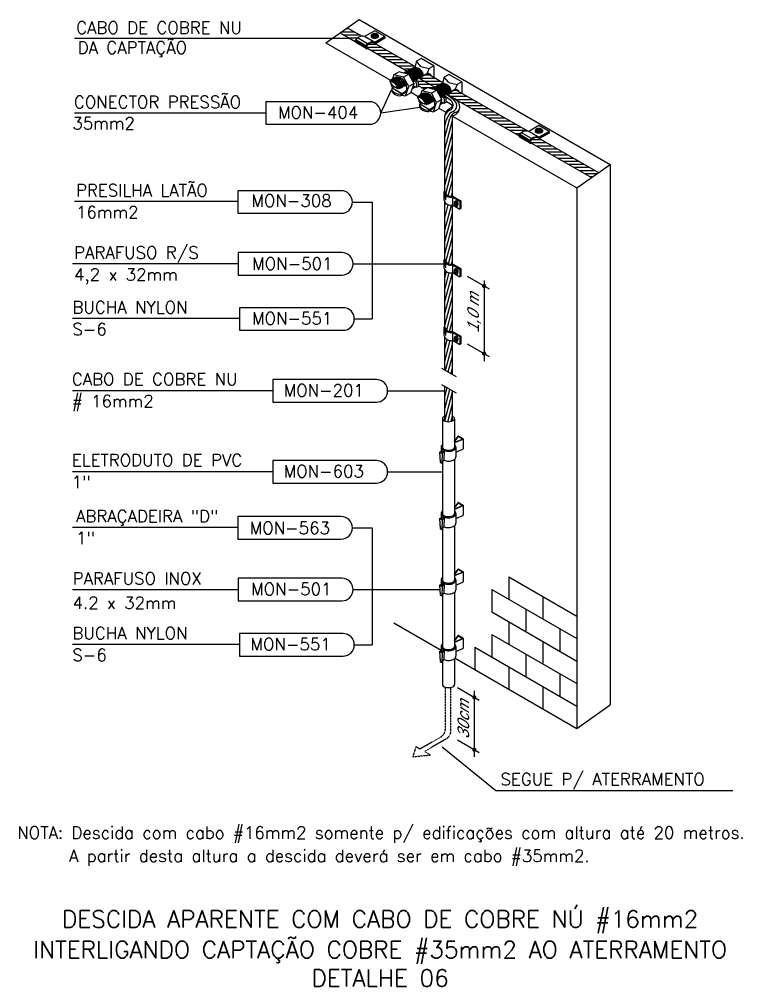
# Model space of a CAD drawing. Extents: x -1836 to 8857, y -4220 to 3051.
# Drawn here: x 6252 to 6966, y -1193 to -239 of the extents above; entities that cross this region are included whole.
import ezdxf
from ezdxf.enums import TextEntityAlignment as Align

# ---------------------------------------------------------------- set-up
doc = ezdxf.new("R2010")
doc.units = 0
doc.header["$MEASUREMENT"] = 0
doc.linetypes.add('HIDDEN', pattern=[0.375, 0.25, -0.125])
doc.layers.get('0').update_dxf_attribs({"linetype": 'CONTINUOUS'})
for name, color, linetype in [('15', 1, 'CONTINUOUS'), ('25', 2, 'CONTINUOUS'), ('50', 5, 'CONTINUOUS')]:
    doc.layers.add(name, color=color, linetype=linetype)
doc.styles.add('25CL', font='ROMANS.shx', dxfattribs={"height": 2.5})
doc.styles.add('35CL', font='ROMANS.shx', dxfattribs={"height": 3.5})
doc.styles.add('80', font='ACENT.shx', dxfattribs={"height": 10})
pattern_1 = [(0, (2006.832, -5179.495), (0, 3.048), [])]

# ---------------------------------------------------------------- blocks, each defined once
blk = doc.blocks.new('CABPAR')
at = {"layer": '25'}
for p, q in [((137.23, 193.35), (137.23, 193.02)), ((138.6, 193.45), (137.48, 193.45)), ((137.52, 193.8), (138.6, 193.8)), ((138.6, 193.8), (138.6, 194.18)), ((138.6, 193.01), (138.6, 193.45)), ((138.95, 193.8), (140.03, 193.8)), ((140.07, 193.45), (138.95, 193.45)), ((140.32, 193.35), (140.32, 193.02))]:
    blk.add_line(p, q, dxfattribs=at)
blk.add_lwpolyline([(137.23, 193.02, 0.171363), (137.32, 192.74, 0.104784), (137.68, 192.45, 0.066292), (138.15, 192.29, 0.052434), (138.78, 192.22, 0.052434), (139.4, 192.29, 0.066292), (139.87, 192.45, 0.104784), (140.23, 192.74, 0.171363), (140.32, 193.02, 0.171363)], format="xyb", dxfattribs=at)
for points in [[(138.95, 194.18), (138.95, 193.8)], [(138.95, 193.45), (138.95, 193.01)]]:
    blk.add_lwpolyline(points, dxfattribs=at)
for centre, start, end in [((138.23, 193.35), 156.6029, 180), ((139.32, 193.35), 360, 23.2617)]:
    blk.add_arc(centre, 1, start, end, dxfattribs=at)
for points, knots in [([(137.28, 193.6), (137.28, 193.48), (137.33, 193.37), (137.56, 193.15), (137.73, 193.05), (138.15, 192.91), (138.39, 192.87), (138.97, 192.84), (139.31, 192.88), (139.87, 193.07), (140.08, 193.21), (140.3, 193.5), (140.3, 193.66), (140.13, 193.93), (139.98, 194.06), (139.57, 194.24), (139.31, 194.3), (138.76, 194.35), (138.47, 194.34), (137.96, 194.23), (137.73, 194.14), (137.41, 193.92), (137.31, 193.79), (137.28, 193.64), (137.28, 193.62), (137.28, 193.6)], [0, 0, 0, 0, 0.494464, 0.494464, 0.988928, 0.988928, 1.483392, 1.483392, 2.137893, 2.137893, 2.792394, 2.792394, 3.446894, 3.446894, 3.994497, 3.994497, 4.5421, 4.5421, 5.089703, 5.089703, 5.637306, 5.637306, 6.184909, 6.184909, 6.283185, 6.283185, 6.283185, 6.283185]), ([(137.52, 193.8), (137.47, 193.74), (137.44, 193.68), (137.43, 193.62), (137.43, 193.61), (137.43, 193.6), (137.43, 193.56), (137.44, 193.51), (137.47, 193.46), (137.48, 193.45), (137.48, 193.45)], [5.8463039, 5.8463039, 5.8463039, 5.8463039, 6.180354, 6.180354, 6.2831853, 6.2831853, 6.2831853, 6.5890722, 6.5890722, 6.6212886, 6.6212886, 6.6212886, 6.6212886]), ([(138.95, 194.18), (138.85, 194.19), (138.75, 194.19), (138.63, 194.19), (138.62, 194.19), (138.6, 194.18)], [10.8721339, 10.8721339, 10.8721339, 10.8721339, 11.0851133, 11.0851133, 11.1153248, 11.1153248, 11.1153248, 11.1153248]), ([(138.6, 193.01), (138.68, 193), (138.77, 193), (138.88, 193.01), (138.92, 193.01), (138.95, 193.01)], [7.7341555, 7.7341555, 7.7341555, 7.7341555, 7.9027734, 7.9027734, 7.9773547, 7.9773547, 7.9773547, 7.9773547]), ([(140.07, 193.45), (140.1, 193.49), (140.12, 193.53), (140.13, 193.61), (140.12, 193.66), (140.08, 193.74), (140.06, 193.77), (140.03, 193.8)], [9.0870699, 9.0870699, 9.0870699, 9.0870699, 9.3535221, 9.3535221, 9.6944157, 9.6944157, 9.8615353, 9.8615353, 9.8615353, 9.8615353])]:
    blk.add_open_spline(points, degree=3, knots=knots, dxfattribs=at)
blk = doc.blocks.new('PARAFUSO')
at = {"layer": '15'}
blk.add_blockref('CABPAR', (-138.78, -193.02), dxfattribs=at)

msp = doc.modelspace()

# ---------------------------------------------------------------- hatches: boundary and pattern name
h = msp.add_hatch()
h.set_pattern_fill('LINE', color=256, scale=0.96, style=0)
h.set_pattern_definition(pattern_1)
h.paths.add_polyline_path([(6575.86, -247.08), (6568.89, -252), (6583.73, -260.47, -0.144674), (6583.82, -259.5, -0.247492), (6589.97, -255.39, -0.018971), (6590.57, -255.35)])
h = msp.add_hatch()
h.set_pattern_fill('LINE', color=256, scale=0.96, style=0)
h.set_pattern_definition(pattern_1)
h.paths.add_polyline_path([(6602.3, -261.95, 0.338083), (6594.56, -265.57, 0.484372), (6595.3, -266.86), (6635.03, -289.8), (6635.82, -289.33, -0.796631), (6635.84, -289.22, -0.007763), (6636.09, -289.16), (6637.05, -288.58, -0.342654), (6637.1, -288.54, -0.000994), (6637.14, -288.53), (6642.8, -285.13)])
h = msp.add_hatch()
h.set_pattern_fill('LINE', color=256, scale=0.96, style=0)
h.set_pattern_definition(pattern_1)
h.paths.add_polyline_path([(6670.27, -300.85), (6655.12, -292.18), (6651.01, -294.54, -0.13943), (6650.9, -294.68, -0.460598), (6650.8, -294.66), (6647.11, -296.77), (6662.31, -305.55), (6663.26, -304.99, -0.391562), (6663.31, -304.94, -0.001841), (6663.37, -304.93)])
h.paths.add_polyline_path([(6647.11, -296.77), (6643.8, -298.67), (6646.16, -300.03, 0.14164), (6645.96, -304.11), (6652.17, -307.69), (6654.67, -306.25), (6659.31, -307.33, 0.087924), (6659.52, -307.09, -0.980443), (6659.52, -306.97, -0.018251), (6660.11, -306.85), (6660.73, -306.49, 0.025789), (6660.78, -306.41, -0.980443), (6660.78, -306.29, -0.013104), (6661.21, -306.21), (6662.02, -305.72, -0.765773), (6662.05, -305.62, -0.007655), (6662.29, -305.56), (6662.31, -305.55)])
h = msp.add_hatch()
h.set_pattern_fill('LINE', color=256, scale=0.96, style=0)
h.set_pattern_definition([(0, (6275.5988, -963.7657), (0, 3.048), [])])
h.paths.add_polyline_path([(6682.59, -307.9, 0.048171), (6682.03, -308.08), (6679.42, -309.63), (6678.5, -310.19, -0.192109), (6678.37, -310.4, -0.553445), (6678.27, -310.36, 0.080463), (6678.25, -310.33), (6677.22, -310.94, -0.238272), (6676.99, -311.13, 0.044819), (6677, -311.11, 0.001427), (6677, -311.07), (6676.36, -311.45), (6676.36, -313.66), (6681.82, -316.81, -0.045025), (6683.22, -317.62), (6745.62, -353.65, -0.099562), (6745.74, -352.98, -0.247492), (6751.89, -348.88, -0.08139), (6754.45, -349.03)])
h.paths.add_polyline_path([(6764.23, -355.44, 0.338457), (6756.48, -359.05, 0.484372), (6757.22, -360.35), (6816.7, -394.69), (6823.68, -389.76)])
h = msp.add_hatch()
h.set_pattern_fill('LINE', color=256, scale=0.96, angle=75, style=0)
h.set_pattern_definition([(75, (6275.5988, -963.7657), (-2.944142, 0.78888), [])])
h.paths.add_polyline_path([(6679.84, -334.39), (6677.89, -336.19), (6674.15, -338.38), (6672.13, -339.39), (6672.13, -408.56, 0.425147), (6679.84, -413.01)])

# ---------------------------------------------------------------- linework, layer by layer
for p, q in [((6678.01, -318.87), (6671.31, -313.72)), ((6681.76, -318.87), (6673.59, -312.57)), ((6672.13, -422.95), (6672.97, -419.81)), ((6672.13, -434.72), (6675.65, -421.56)), ((6672.13, -446.5), (6678.72, -421.87)), ((6672.13, -458.28), (6679.84, -429.5)), ((6672.13, -470.05), (6679.84, -441.27)), ((6673.22, -477.73), (6679.84, -453.05)), ((6675.85, -479.71), (6679.84, -464.83)), ((6678.9, -480.1), (6679.84, -476.6)), ((6672.13, -493.61), (6673.78, -487.44)), ((6672.13, -517.16), (6679.78, -488.58)), ((6672.13, -505.38), (6676.59, -488.7)), ((6672.13, -528.94), (6679.84, -500.16)), ((6672.13, -540.71), (6679.84, -511.93)), ((6674.07, -545.24), (6679.84, -523.71)), ((6676.85, -546.63), (6679.84, -535.49)), ((6672.13, -564.27), (6674.7, -554.65)), ((6672.13, -576.04), (6677.65, -555.44)), ((6672.9, -584.93), (6679.84, -559.04)), ((6675.63, -586.51), (6679.84, -570.82)), ((6678.36, -588.09), (6679.84, -582.59)), ((6672.13, -611.37), (6674.59, -602.19)), ((6672.13, -623.15), (6677.32, -603.77)), ((6672.13, -634.93), (6679.84, -606.15)), ((6675.09, -635.62), (6679.84, -617.92)), ((6678.32, -635.37), (6679.84, -629.7)), ((6735.35, -788.55), (6735.35, -810.72)), ((6735.35, -788.55), (6802.55, -827.35)), ((6718.55, -801.02), (6718.55, -823.19)), ((6718.55, -801.02), (6802.55, -849.52)), ((6768.95, -807.95), (6768.95, -830.12)), ((6752.15, -820.42), (6752.15, -842.59)), ((6718.55, -823.19), (6802.55, -871.69)), ((6735.35, -832.89), (6735.35, -855.06)), ((6718.55, -845.36), (6802.55, -893.86)), ((6718.55, -845.36), (6718.55, -867.53)), ((6785.75, -839.82), (6785.75, -861.99)), ((6701.75, -857.83), (6701.75, -880)), ((6701.75, -857.83), (6802.55, -916.03)), ((6768.95, -852.29), (6768.95, -874.46)), ((6752.15, -864.76), (6752.15, -886.93)), ((6735.35, -877.23), (6735.35, -899.4)), ((6785.75, -884.16), (6785.75, -906.33)), ((6768.95, -896.63), (6768.95, -918.8))]:
    msp.add_line(p, q)
for centre, radius, start, end in [((6675.07, -323.32), 5.34, 292.4148, 56.57919), ((6677.35, -323.76), 6.59, 281.87945, 47.90545), ((6684.21, -340.25), 13.94, 120.64736, 149.62553), ((6689.98, -343.04), 17.09, 131.30313, 165.61727), ((6685.18, -338.26), 8.19, 109.49445, 168.47288), ((6679.95, -321.9), 8.98, 286.08976, 316.4749)]:
    msp.add_arc(centre, radius, start, end)
at = {"layer": '15', "linetype": 'Continuous'}
for p, q in [((6575.94, -247.12), (6590.57, -255.35)), ((6306.68, -257.37), (6577.95, -257.37)), ((6568.89, -252), (6583.73, -260.47)), ((6595.3, -266.86), (6635.03, -289.8)), ((6602.3, -261.95), (6642.8, -285.13)), ((6655.12, -292.18), (6670.27, -300.85)), ((6652.17, -307.69), (6645.96, -304.11)), ((6646.74, -296.56), (6662.32, -305.56)), ((6609.04, -331.05), (6619.72, -308.07)), ((6757.22, -360.35), (6816.94, -394.83)), ((6764.23, -355.44), (6823.92, -389.9))]:
    msp.add_line(p, q, dxfattribs=at)
at = {"layer": '15'}
for p, q in [((6595.98, -262.79), (6585.95, -257)), ((6593.76, -265.58), (6583.73, -259.79)), ((6593.76, -266.25), (6583.73, -260.47)), ((6594.31, -264.54), (6584.28, -258.75)), ((6682.03, -308.08), (6675.84, -311.76)), ((6756.23, -358.02), (6746.2, -352.23)), ((6757.9, -356.27), (6747.87, -350.48)), ((6755.68, -359.06), (6745.65, -353.27)), ((6755.68, -359.74), (6745.65, -353.95)), ((6600.43, -418.87), (6600.43, -534.23)), ((6671.8, -410.37), (6671.8, -415.32)), ((6672.76, -411.87), (6672.76, -417.05)), ((6671.8, -477.27), (6671.8, -482.21)), ((6672.76, -478.76), (6672.76, -483.94)), ((6671.8, -543.88), (6671.8, -548.83)), ((6672.13, -552.49), (6672.18, -552.29)), ((6672.76, -545.38), (6672.76, -550.56)), ((6502.48, -605.23), (6304.88, -605.23)), ((6681.83, -655.46), (6685.31, -650.47)), ((6689.24, -653.12), (6681.83, -656.24)), ((6685.94, -650.33), (6689.29, -652.26)), ((6667.88, -665.46), (6671.23, -664.01)), ((6667.88, -665.46), (6669.64, -666.48)), ((6671.49, -663.93), (6669.64, -666.48)), ((6671.23, -664.01), (6672.44, -663.09)), ((6671.49, -663.93), (6672.55, -663.13)), ((6502.48, -685.03), (6304.88, -685.03)), ((6681.83, -721.02), (6685.31, -716.03)), ((6689.24, -718.68), (6681.83, -721.81)), ((6685.94, -715.89), (6689.29, -717.82)), ((6667.88, -731.02), (6671.23, -729.57)), ((6667.88, -731.02), (6669.64, -732.04)), ((6671.49, -729.49), (6669.64, -732.04)), ((6671.23, -729.57), (6672.44, -728.65)), ((6671.49, -729.49), (6672.55, -728.69)), ((6600.43, -740.3), (6600.43, -855.66)), ((6681.83, -786.59), (6685.31, -781.59)), ((6685.94, -781.45), (6689.29, -783.39)), ((6689.24, -784.24), (6681.83, -787.37)), ((6667.88, -796.58), (6671.23, -795.13)), ((6667.88, -796.58), (6669.64, -797.6)), ((6671.49, -795.06), (6669.64, -797.6)), ((6671.23, -795.13), (6672.44, -794.22)), ((6671.49, -795.06), (6672.55, -794.25)), ((6681.83, -852.15), (6685.31, -847.16)), ((6685.94, -847.01), (6689.29, -848.95)), ((6689.24, -849.81), (6681.83, -852.93)), ((6667.88, -862.15), (6671.23, -860.7)), ((6667.88, -862.15), (6669.64, -863.16)), ((6671.49, -860.62), (6669.64, -863.16)), ((6671.23, -860.7), (6672.44, -859.78)), ((6671.49, -860.62), (6672.55, -859.82)), ((6722.59, -999.79), (6669.52, -956.73)), ((6956.31, -999.78), (6722.59, -999.79))]:
    msp.add_line(p, q, dxfattribs=at)
at = {"layer": '15', "color": 1}
for p, q in [((6674.01, -312.3), (6683.22, -317.62)), ((6682.59, -307.9), (6754.45, -349.03)), ((6678.72, -322.88), (6673.44, -319.83)), ((6683.22, -317.62), (6745.62, -353.65)), ((6306.68, -331.04), (6495.72, -331.04)), ((6647.67, -325.78), (6609.04, -331.05)), ((6672.13, -408.56), (6672.13, -333.5)), ((6678.72, -325.74), (6676.68, -326.92)), ((6679.84, -413.01), (6679.84, -334.39)), ((6306.68, -418.14), (6467.81, -418.14)), ((6581.13, -418.87), (6600.43, -418.87)), ((6582.91, -418.87), (6600.43, -418.87)), ((6672.13, -475.45), (6672.13, -418.69)), ((6679.84, -479.9), (6679.84, -421.71)), ((6304.88, -479.58), (6468.39, -479.58)), ((6581.71, -479.78), (6671.34, -479.78)), ((6672.13, -542.07), (6672.13, -485.58)), ((6679.84, -546.52), (6679.84, -488.61)), ((6694.37, -492.15), (6715.89, -504.57)), ((6711.03, -496.39), (6711.03, -575.7)), ((6304.88, -533.5), (6469.58, -533.5)), ((6582.91, -534.23), (6600.43, -534.23)), ((6672.13, -584.49), (6672.13, -552.2)), ((6679.84, -588.94), (6679.84, -555.22)), ((6694.37, -558.76), (6715.89, -571.19)), ((6669, -582.68), (6683.31, -590.95)), ((6669, -598.96), (6683.31, -607.23)), ((6669, -598.96), (6683.31, -607.23)), ((6672.13, -634.99), (6672.13, -600.77)), ((6615.81, -605.23), (6672.13, -605.22)), ((6679.84, -634.86), (6679.84, -605.22)), ((6615.81, -685.02), (6669.83, -685.02)), ((6304.88, -739.56), (6467.81, -739.56)), ((6581.13, -740.3), (6600.43, -740.3)), ((6582.91, -740.3), (6600.43, -740.3)), ((6304.88, -801.01), (6468.39, -801.01)), ((6581.71, -801.21), (6667.3, -801.21)), ((6304.88, -854.93), (6469.58, -854.93)), ((6582.91, -855.66), (6600.43, -855.66)), ((6684.68, -897.92), (6706.2, -910.35)), ((6701.34, -901.17), (6701.34, -966.3)), ((6684.68, -949.56), (6706.2, -961.99))]:
    msp.add_line(p, q, dxfattribs=at)
at = {"layer": '15', "color": 1, "linetype": 'HIDDEN'}
for p, q in [((6672.81, -938.42), (6672.81, -897.48)), ((6678.22, -940.28), (6678.22, -897.48)), ((6668.01, -946.73), (6647.74, -958.44)), ((6673.42, -948.6), (6652.06, -960.93)), ((6643.64, -956.07), (6640.67, -966.05)), ((6643.64, -956.07), (6647.74, -958.44)), ((6652.06, -960.93), (6657.96, -964.34)), ((6640.67, -966.05), (6657.96, -964.34))]:
    msp.add_line(p, q, dxfattribs=at)
at = {"layer": '15', "color": 1, "const_width": 2.06}
for points in [[(6709.99, -501.76, 1), (6712.06, -501.76, 1)], [(6709.99, -568.38, 1), (6712.06, -568.38, 1)], [(6700.31, -907.53, 1), (6702.37, -907.53, 1)], [(6700.31, -959.18, 1), (6702.37, -959.18, 1)]]:
    msp.add_lwpolyline(points, format="xyb", close=True, dxfattribs=at)
at = {"layer": '15'}
for centre, radius, start, end in [((6625.08, -304.01), 8.25, 48.75939, 103.20949), ((6633.93, -299.27), 8.25, 0.45175, 103.20949), ((6633.7, -299.44), 8.25, 0.45175, 101.51805), ((6632.67, -299.95), 8.25, 0.45175, 92.56035), ((6632.43, -300.12), 8.25, 3.59348, 85.43744), ((6634.96, -298.76), 8.25, 0.45175, 101.51805), ((6635.19, -298.6), 8.25, 0.45175, 98.48933), ((6636.46, -297.92), 8.25, 0.45175, 103.20949), ((6636.22, -298.09), 8.25, 0.45175, 101.51805), ((6637.72, -297.24), 8.25, 0.45175, 103.20949), ((6637.49, -297.41), 8.25, 0.45175, 101.51805), ((6638.99, -296.57), 8.25, 0.45175, 103.20949), ((6638.75, -296.73), 8.25, 0.45175, 101.51805), ((6640.25, -295.89), 8.25, 0.45175, 103.20949), ((6640.02, -296.06), 8.25, 0.45175, 101.51805), ((6641.52, -295.21), 8.25, 0.45175, 103.20949), ((6641.28, -295.38), 8.25, 0.45175, 101.51805), ((6642.78, -294.54), 8.25, 0.45175, 103.20949), ((6642.55, -294.7), 8.25, 0.45175, 101.38085), ((6618.13, -299.95), 0.301, 133.65769, 199.66241), ((6617.5, -308.17), 8.25, 9.91645, 87.75409), ((6617.91, -299.33), 0.403, 271.33735, 26.78303), ((6617.71, -307.97), 8.25, 9.24227, 88.57289), ((6617.87, -298.87), 0.86, 273.27386, 276.68912), ((6618.26, -299.07), 0.0801, 116.62028, 274.83683), ((6618.13, -298.16), 0.836, 276.51009, 319.66424), ((6618.81, -307.22), 8.25, 2.67762, 94.03124), ((6618.57, -307.39), 8.25, 2.67762, 92.1532), ((6618.77, -298.65), 0.0571, 91.49746, 291.40144), ((6620.46, -306.21), 7.81, 356.75728, 102.55115), ((6620.23, -306.38), 7.81, 356.72816, 100.778), ((6618.73, -297.83), 0.748, 282.57593, 336.81252), ((6619.4, -298.07), 0.0571, 91.49746, 291.40144), ((6621.28, -306.04), 8.25, 0.45175, 103.20949), ((6621.05, -306.21), 8.25, 0.45175, 101.51805), ((6619.88, -296.98), 0.931, 280.8203, 329.35979), ((6620.66, -297.4), 0.0571, 91.49746, 291.40144), ((6622.55, -305.37), 8.25, 0.45175, 103.20949), ((6622.31, -305.53), 8.25, 0.45175, 101.51805), ((6621.17, -296.3), 0.931, 280.8203, 329.35979), ((6621.95, -296.72), 0.0625, 108.012, 283.79445), ((6623.81, -304.69), 8.25, 0.45175, 103.20949), ((6623.58, -304.87), 8.25, 0.45175, 101.35745), ((6624.84, -304.18), 8.25, 0.45175, 101.38085), ((6625.08, -304.01), 8.25, 0.45175, 32.238), ((6665.2, -312.97), 8.25, 0.45175, 103.20949), ((6664.96, -313.13), 8.25, 0.45175, 101.51805), ((6666.46, -312.29), 8.25, 0.45175, 103.20949), ((6666.23, -312.46), 8.25, 0.45175, 101.51805), ((6667.73, -311.61), 8.25, 0.45175, 103.20949), ((6667.49, -311.78), 8.25, 0.45175, 101.51805), ((6668.99, -310.94), 8.25, 0.45175, 103.20949), ((6668.76, -311.1), 8.25, 0.45175, 101.51805), ((6670.26, -310.26), 8.25, 0.45175, 103.20949), ((6670.02, -310.43), 8.25, 0.45175, 101.38085), ((6645.38, -315.05), 0.403, 271.33735, 26.78303), ((6645.74, -314.79), 0.0801, 116.62028, 274.83683), ((6645.61, -313.89), 0.836, 276.51009, 319.66424), ((6646.28, -322.94), 8.25, 2.67762, 94.03124), ((6646.04, -323.11), 8.25, 2.67762, 92.1532), ((6646.24, -314.37), 0.0571, 91.49746, 291.40144), ((6647.94, -321.94), 7.81, 356.75728, 102.55115), ((6647.7, -322.1), 7.81, 356.72816, 100.778), ((6646.21, -313.56), 0.748, 282.57593, 336.81252), ((6646.87, -313.8), 0.0571, 91.49746, 291.40144), ((6648.75, -321.77), 8.25, 0.45175, 103.20949), ((6648.52, -321.93), 8.25, 0.45175, 101.51805), ((6647.36, -312.7), 0.931, 280.8203, 329.35979), ((6648.14, -313.12), 0.0571, 91.49746, 291.40144), ((6650.02, -321.09), 8.25, 0.45175, 103.20949), ((6649.78, -321.26), 8.25, 0.45175, 101.51805), ((6648.64, -312.03), 0.931, 280.8203, 329.35979), ((6649.42, -312.45), 0.0625, 108.012, 283.79445), ((6651.28, -320.41), 8.25, 0.45175, 103.20949), ((6651.05, -320.59), 8.25, 0.45175, 101.35745), ((6652.55, -319.74), 8.25, 48.75939, 103.20949), ((6652.31, -319.9), 8.25, 0.45175, 101.38085), ((6661.4, -315), 8.25, 0.45175, 103.20949), ((6661.17, -315.16), 8.25, 0.45175, 101.51805), ((6660.14, -315.68), 8.25, 0.45175, 92.56035), ((6659.9, -315.84), 8.25, 3.59348, 85.43744), ((6662.43, -314.49), 8.25, 0.45175, 101.51805), ((6662.67, -314.32), 8.25, 0.45175, 98.48933), ((6663.93, -313.64), 8.25, 0.45175, 103.20949), ((6663.7, -313.81), 8.25, 0.45175, 101.51805), ((6645.6, -315.67), 0.301, 133.65769, 199.66241), ((6644.98, -323.89), 8.25, 9.91645, 87.75409), ((6645.19, -323.7), 8.25, 9.24227, 88.57289), ((6645.34, -314.6), 0.86, 273.27386, 276.68912), ((6652.55, -319.74), 8.25, 0.45175, 32.238), ((6685.7, -650.74), 0.48, 60, 145.14852), ((6689.05, -652.68), 0.48, 292.87341, 60), ((6685.7, -716.3), 0.48, 60, 145.14852), ((6689.05, -718.24), 0.48, 292.87341, 60), ((6685.7, -781.87), 0.48, 60, 145.14852), ((6689.05, -783.8), 0.48, 292.87341, 60), ((6685.7, -847.43), 0.48, 60, 145.14852), ((6689.05, -849.37), 0.48, 292.87341, 60)]:
    msp.add_arc(centre, radius, start, end, dxfattribs=at)
at = {"layer": '15', "color": 1}
for centre, radius, start, end in [((6677.9, -324.31), 1.65, 300, 60), ((6678.04, -324.97), 8.98, 286.08976, 65.15677), ((6681.36, -335.03), 9.36, 120, 170.58933), ((6681.36, -335.03), 1.65, 120, 157.38678)]:
    msp.add_arc(centre, radius, start, end, dxfattribs=at)
at = {"layer": '15', "color": 1, "linetype": 'HIDDEN'}
for centre in [(6663.21, -938.42), (6668.62, -940.28)]:
    msp.add_arc(centre, 9.6, 300, 0, dxfattribs=at)
at = {"layer": '25'}
for p, q in [((6554.8, -261.96), (6587.77, -238.66)), ((6587.77, -238.66), (6835.52, -381.7)), ((6603.12, -249.9), (6593.09, -255.69)), ((6603.12, -261.48), (6593.09, -255.69)), ((6613.15, -255.69), (6603.12, -249.9)), ((6613.15, -255.69), (6603.12, -261.48)), ((6613.15, -256.53), (6603.27, -262.23)), ((6613.15, -257.36), (6603.76, -262.79)), ((6613.15, -255.69), (6613.15, -257.36)), ((6554.8, -261.96), (6618.65, -298.82)), ((6594.58, -267.41), (6584.56, -261.62)), ((6639.02, -310.58), (6646.01, -314.62)), ((6666.45, -326.42), (6673.25, -330.35)), ((6679.93, -334.2), (6802.55, -404.99)), ((6765.04, -343.39), (6755.01, -349.18)), ((6775.07, -349.18), (6765.04, -343.39)), ((6765.04, -354.97), (6755.01, -349.18)), ((6775.07, -349.18), (6765.04, -354.97)), ((6775.07, -350.01), (6765.19, -355.72)), ((6775.07, -350.85), (6765.68, -356.27)), ((6775.07, -349.18), (6775.07, -350.85)), ((6756.5, -360.89), (6746.47, -355.1)), ((6802.55, -404.99), (6835.52, -381.7)), ((6835.52, -381.7), (6835.52, -914.9)), ((6671.33, -408.95), (6671.36, -416.82)), ((6802.55, -404.99), (6802.55, -938.2)), ((6679.74, -413.95), (6687.05, -418.17)), ((6679.74, -413.95), (6679.74, -421.66)), ((6679.84, -413.01), (6687.91, -417.67)), ((6687.91, -417.67), (6687.05, -418.17)), ((6687.05, -418.17), (6687.05, -425.88)), ((6687.91, -417.67), (6687.91, -425.38)), ((6679.74, -421.66), (6687.05, -425.88)), ((6687.91, -425.38), (6687.05, -425.88)), ((6671.33, -475.85), (6671.36, -483.71)), ((6679.74, -480.84), (6679.74, -488.55)), ((6679.74, -480.84), (6687.05, -485.06)), ((6679.84, -479.9), (6687.91, -484.57)), ((6687.91, -484.57), (6687.05, -485.06)), ((6687.05, -485.06), (6687.05, -492.77)), ((6687.91, -484.57), (6687.91, -492.27)), ((6679.74, -488.55), (6687.05, -492.77)), ((6687.91, -492.27), (6687.05, -492.77)), ((6671.33, -542.46), (6671.36, -550.33)), ((6679.74, -547.46), (6679.74, -555.17)), ((6679.74, -547.46), (6687.05, -551.68)), ((6679.84, -546.52), (6687.91, -551.18)), ((6687.91, -551.18), (6687.05, -551.68)), ((6687.05, -551.68), (6687.05, -559.39)), ((6687.91, -551.18), (6687.91, -558.89)), ((6679.74, -555.17), (6687.05, -559.39)), ((6687.91, -558.89), (6687.05, -559.39)), ((6669.83, -632.59), (6669.83, -660.57)), ((6681.83, -632.59), (6681.83, -660.57)), ((6681.83, -654.96), (6685.33, -649.93)), ((6690.11, -653.07), (6681.83, -656.56)), ((6685.97, -649.79), (6690.16, -652.21)), ((6690.4, -652.65), (6690.4, -662.22)), ((6667.12, -665.58), (6671.13, -663.84)), ((6667.12, -665.58), (6669.52, -666.96)), ((6667.12, -665.58), (6667.51, -675.39)), ((6668.64, -660.57), (6668.64, -664.92)), ((6669.52, -666.96), (6669.14, -676.33)), ((6671.63, -664.07), (6669.52, -666.96)), ((6671.63, -664.07), (6671.37, -673.55)), ((6683.03, -660.58), (6683.03, -670.17)), ((6683.03, -665.64), (6690.11, -662.66)), ((6667.51, -675.39), (6669.14, -676.33)), ((6669.14, -676.33), (6671.37, -673.55)), ((6669.83, -675.47), (6669.83, -726.13)), ((6681.83, -672.59), (6681.83, -726.13)), ((6681.83, -720.52), (6685.33, -715.49)), ((6685.97, -715.35), (6690.16, -717.77)), ((6690.11, -718.63), (6681.83, -722.12)), ((6690.4, -718.22), (6690.4, -727.78)), ((6667.12, -731.14), (6671.13, -729.4)), ((6667.12, -731.14), (6667.51, -740.95)), ((6667.12, -731.14), (6669.52, -732.53)), ((6668.64, -726.13), (6668.64, -730.48)), ((6669.52, -732.53), (6669.14, -741.9)), ((6671.63, -729.63), (6669.52, -732.53)), ((6671.63, -729.63), (6671.37, -739.12)), ((6683.03, -726.15), (6683.03, -735.74)), ((6683.03, -731.21), (6690.11, -728.22)), ((6667.51, -740.95), (6669.14, -741.9)), ((6669.14, -741.9), (6671.37, -739.12)), ((6669.83, -741.03), (6669.83, -791.69)), ((6681.83, -738.15), (6681.83, -791.69)), ((6681.83, -786.08), (6685.33, -781.05)), ((6685.97, -780.91), (6690.16, -783.33)), ((6668.64, -791.69), (6668.64, -796.05)), ((6690.11, -784.19), (6681.83, -787.68)), ((6683.03, -791.71), (6683.03, -801.3)), ((6690.4, -783.78), (6690.4, -793.34)), ((6667.12, -796.7), (6671.13, -794.97)), ((6667.12, -796.7), (6669.52, -798.09)), ((6667.12, -796.7), (6667.51, -806.52)), ((6669.52, -798.09), (6669.14, -807.46)), ((6671.63, -795.19), (6669.52, -798.09)), ((6671.63, -795.19), (6671.37, -804.68)), ((6683.03, -796.77), (6690.11, -793.78)), ((6667.51, -806.52), (6669.14, -807.46)), ((6669.14, -807.46), (6671.37, -804.68)), ((6669.83, -806.59), (6669.83, -857.26)), ((6681.83, -803.71), (6681.83, -857.26)), ((6622.05, -833.99), (6668.64, -860.88)), ((6681.83, -851.64), (6685.33, -846.62)), ((6685.97, -846.47), (6690.16, -848.9)), ((6668.64, -857.26), (6668.64, -861.61)), ((6690.11, -849.75), (6681.83, -853.25)), ((6683.03, -857.27), (6683.03, -866.86)), ((6690.4, -849.34), (6690.4, -858.9)), ((6667.12, -862.27), (6671.13, -860.53)), ((6667.12, -862.27), (6669.52, -863.65)), ((6667.12, -862.27), (6667.51, -872.08)), ((6669.52, -863.65), (6669.14, -873.02)), ((6671.63, -860.75), (6669.52, -863.65)), ((6671.63, -860.75), (6671.37, -870.24)), ((6683.03, -862.33), (6690.11, -859.35)), ((6667.51, -872.08), (6669.14, -873.02)), ((6669.14, -873.02), (6671.37, -870.24)), ((6669.83, -872.16), (6669.83, -894.84)), ((6681.83, -869.28), (6681.83, -894.84)), ((6682.31, -868.78), (6802.55, -938.2)), ((6682.31, -868.78), (6802.55, -938.2)), ((6682.31, -868.78), (6802.55, -938.2)), ((6802.55, -938.2), (6835.52, -914.9))]:
    msp.add_line(p, q, dxfattribs=at)
at = {"layer": '25', "color": 2}
for p, q in [((6644.23, -279.86), (6642.48, -286.3)), ((6648.8, -277.22), (6644.23, -279.86)), ((6648.64, -285.18), (6644.23, -279.86)), ((6648.64, -285.18), (6656.87, -287.16)), ((6661.44, -284.52), (6648.8, -277.22)), ((6661.44, -284.52), (6656.87, -287.16)), ((6661.44, -284.52), (6661.44, -295.8)), ((6621.96, -293.55), (6620.7, -297.33)), ((6624.82, -291.9), (6621.96, -293.55)), ((6631.6, -295.8), (6621.96, -293.55)), ((6627.2, -290.52), (6624.82, -291.9)), ((6631.83, -291.61), (6627.2, -290.52)), ((6636.84, -292.77), (6631.6, -295.8)), ((6636.68, -304.88), (6631.6, -295.8)), ((6636.84, -292.77), (6631.83, -291.61)), ((6641.92, -301.85), (6636.84, -292.77)), ((6654.59, -292.28), (6651.03, -294.47)), ((6656.87, -287.16), (6654.56, -292.35)), ((6671.7, -295.58), (6669.95, -302.02)), ((6676.27, -292.94), (6671.7, -295.58)), ((6676.12, -300.9), (6671.7, -295.58)), ((6688.92, -300.24), (6676.27, -292.94)), ((6619.11, -302.11), (6618.83, -302.94)), ((6618.83, -302.94), (6620.66, -306.21)), ((6622.41, -305.22), (6619.8, -306.7)), ((6633.55, -314.27), (6636.68, -304.88)), ((6641.92, -301.85), (6636.68, -304.88)), ((6638.79, -311.25), (6641.92, -301.85)), ((6642.47, -305.09), (6640.46, -306.25)), ((6644.07, -306.01), (6641.11, -304.3)), ((6644.07, -300.74), (6641.54, -299.27)), ((6643.45, -298.47), (6646.16, -300.03)), ((6643.8, -298.67), (6643.49, -298.36)), ((6643.57, -298.53), (6644.2, -297.91)), ((6646.16, -304.8), (6644.07, -306.01)), ((6645.72, -297.32), (6645.68, -297.28)), ((6676.12, -300.9), (6684.35, -302.88)), ((6684.35, -302.88), (6682.03, -308.08)), ((6688.92, -300.24), (6684.35, -302.88)), ((6688.92, -300.24), (6688.92, -311.52)), ((6619.8, -306.69), (6619.65, -309.22)), ((6620.37, -306.37), (6629.65, -311.73)), ((6626.87, -312.54), (6629.12, -312.04)), ((6631.13, -312.43), (6628.65, -313.86)), ((6629.06, -312.05), (6634.11, -309.04)), ((6629.55, -313.34), (6633.55, -314.27)), ((6631.95, -311.85), (6632.96, -310.96)), ((6638.79, -311.25), (6633.55, -314.27)), ((6643.1, -305.45), (6640.16, -307.15)), ((6649.43, -309.27), (6648.17, -313.06)), ((6654.67, -306.25), (6649.43, -309.27)), ((6659.07, -311.52), (6649.43, -309.27)), ((6659.31, -307.33), (6654.67, -306.25)), ((6664.31, -308.5), (6659.07, -311.52)), ((6664.15, -320.6), (6659.07, -311.52)), ((6664.31, -308.5), (6659.31, -307.33)), ((6669.39, -317.58), (6664.31, -308.5)), ((6670.93, -314.19), (6673.64, -315.75)), ((6673.2, -313.04), (6673.16, -313.01)), ((6682.06, -308.01), (6678.5, -310.19)), ((6646.58, -317.84), (6646.3, -318.67)), ((6646.3, -318.67), (6648.13, -321.93)), ((6647.27, -322.41), (6647.13, -324.95)), ((6649.88, -320.94), (6647.27, -322.42)), ((6647.84, -322.09), (6657.12, -327.45)), ((6661.03, -330), (6664.15, -320.6)), ((6669.39, -317.58), (6664.15, -320.6)), ((6666.26, -326.97), (6669.39, -317.58)), ((6670.57, -321.17), (6667.63, -322.87)), ((6669.94, -320.81), (6667.93, -321.97)), ((6671.54, -321.73), (6668.58, -320.02)), ((6671.54, -316.46), (6669.01, -315)), ((6673.64, -320.52), (6671.54, -321.73)), ((6654.34, -328.26), (6656.59, -327.77)), ((6658.6, -328.16), (6656.13, -329.58)), ((6656.53, -327.78), (6661.58, -324.76)), ((6657.03, -329.06), (6661.03, -330)), ((6659.42, -327.57), (6660.44, -326.69)), ((6666.26, -326.97), (6661.03, -330))]:
    msp.add_line(p, q, dxfattribs=at)
at = {"layer": '25', "color": 1}
msp.add_line((6676.36, -313.66), (6676.36, -311.02), dxfattribs=at)
at = {"layer": '25', "linetype": 'Continuous'}
for p, q in [((6671.33, -408.95), (6672.13, -408.56)), ((6671.33, -475.85), (6672.13, -475.45)), ((6671.33, -542.46), (6672.13, -542.07))]:
    msp.add_line(p, q, dxfattribs=at)
at = {"layer": '25', "color": 2}
for points in [[(6623.39, -295.91, -0.142777), (6625.51, -295.42, -0.107172), (6628.27, -296.19, -0.078514), (6630.7, -298, -0.065858), (6632.86, -300.89, -0.065858), (6634.19, -304.24, -0.078514), (6634.47, -307.26, -0.107172), (6633.67, -310.02, -0.104111), (6632.64, -311.24, -0.004956)], [(6622.55, -296.54, -0.04892), (6623.14, -296.06, -0.142777)], [(6623.3, -295.96, -0.006484), (6623.39, -295.91, -0.142777)], [(6650.03, -312.27, -0.04892), (6650.61, -311.79, -0.142777)], [(6650.78, -311.68, -0.006484), (6650.86, -311.63, -0.142777)], [(6650.86, -311.63, -0.142777), (6652.98, -311.15, -0.107172), (6655.75, -311.91, -0.078514), (6658.17, -313.73, -0.065858), (6660.33, -316.62, -0.065858), (6661.67, -319.97, -0.078514), (6661.94, -322.99, -0.107172), (6661.15, -325.74, -0.104111), (6660.12, -326.97, -0.004956)]]:
    msp.add_lwpolyline(points, format="xyb", dxfattribs=at)
at = {"layer": '25'}
for points in [[(6609.04, -331.03, 0.414214), (6597.92, -319.91), (6495.72, -319.91), (6495.72, -342.17), (6597.92, -342.17, 0.414214), (6609.04, -331.05)], [(6581.13, -418.87, 0.414214), (6570.01, -407.75), (6467.81, -407.75), (6467.81, -430.01), (6570.01, -430.01, 0.414214), (6581.13, -418.89)], [(6581.71, -479.78, 0.414214), (6570.59, -468.66), (6468.39, -468.66), (6468.39, -490.92), (6570.59, -490.92, 0.414214), (6581.71, -479.8)], [(6582.91, -534.23, 0.414214), (6571.78, -523.11), (6469.58, -523.11), (6469.58, -545.38), (6571.78, -545.38, 0.414214), (6582.91, -534.25)], [(6615.81, -605.21, 0.414214), (6604.68, -594.09), (6502.48, -594.09), (6502.48, -616.35), (6604.68, -616.35, 0.414214), (6615.81, -605.23)], [(6615.81, -685.02, 0.414214), (6604.68, -673.89), (6502.48, -673.89), (6502.48, -696.16), (6604.68, -696.16, 0.414214), (6615.81, -685.03)], [(6581.13, -740.3, 0.414214), (6570.01, -729.17), (6467.81, -729.17), (6467.81, -751.44), (6570.01, -751.44, 0.414214), (6581.13, -740.32)], [(6581.71, -801.19, 0.414214), (6570.59, -790.06), (6468.39, -790.06), (6468.39, -812.33), (6570.59, -812.33, 0.414214), (6581.71, -801.21)], [(6582.91, -855.66, 0.414214), (6571.78, -844.54), (6469.58, -844.54), (6469.58, -866.8), (6571.78, -866.8, 0.414214), (6582.91, -855.68)]]:
    msp.add_lwpolyline(points, format="xyb", dxfattribs=at)
for centre, radius, start, end in [((6590.79, -263.28), 7.93, 95.91012, 151.51388), ((6590.79, -263.28), 7.93, 73.08546, 95.91012), ((6585.41, -260.13), 1.72, 158.19173, 240), ((6595.44, -265.92), 1.72, 158.19173, 298.97498), ((6600.81, -269.07), 7.93, 73.08546, 151.51388), ((6595.44, -265.92), 0.951, 158.19173, 261.56866), ((6600.8, -268.83), 7.05, 69.51407, 152.40813), ((6622.41, -295.62), 0.931, 280.8203, 329.35979), ((6649.89, -311.35), 0.931, 280.8203, 329.35979), ((6747.33, -353.62), 1.72, 158.19173, 240), ((6752.71, -356.76), 7.93, 95.91012, 151.51388), ((6752.71, -356.76), 7.93, 73.08546, 95.91012), ((6757.36, -359.41), 1.72, 158.19173, 298.97498), ((6762.73, -362.55), 7.93, 73.08546, 151.51388), ((6757.36, -359.41), 0.951, 158.19173, 261.56866), ((6762.72, -362.32), 7.05, 69.51407, 152.40813), ((6677.85, -407.54), 6.68, 192.19015, 286.43722), ((6678.13, -407.07), 6.18, 193.93472, 286.06528), ((6677.85, -415.25), 6.68, 193.56278, 286.43722), ((6677.85, -474.44), 6.68, 192.19015, 286.43722), ((6678.13, -473.96), 6.18, 193.93472, 286.06528), ((6677.85, -482.15), 6.68, 193.56278, 286.43722), ((6677.85, -541.05), 6.68, 192.19015, 286.43722), ((6678.13, -540.58), 6.18, 193.93472, 286.06528), ((6677.85, -548.76), 6.68, 193.56278, 286.43722), ((6685.73, -650.2), 0.48, 60, 145.14852), ((6689.92, -652.62), 0.48, 292.87341, 60), ((6689.92, -662.22), 0.48, 292.87341, 0), ((6685.73, -715.76), 0.48, 60, 145.14852), ((6689.92, -718.19), 0.48, 292.87341, 60), ((6689.92, -727.78), 0.48, 292.87341, 0), ((6685.73, -781.33), 0.48, 60, 145.14852), ((6689.92, -783.75), 0.48, 292.87341, 60), ((6689.92, -793.34), 0.48, 292.87341, 0), ((6685.73, -846.89), 0.48, 60, 145.14852), ((6689.92, -849.31), 0.48, 292.87341, 60), ((6689.92, -858.9), 0.48, 292.87341, 0)]:
    msp.add_arc(centre, radius, start, end, dxfattribs=at)
at = {"layer": '25', "color": 2}
for centre, radius, start, end in [((6623.66, -294.94), 0.931, 280.8203, 321.56674), ((6631.25, -290.88), 0.931, 308.80891, 329.35979), ((6632.05, -291.3), 0.0571, 91.49746, 291.40144), ((6632.51, -290.2), 0.931, 280.8203, 329.35979), ((6633.31, -290.63), 0.0571, 91.49746, 291.40144), ((6635.19, -298.6), 8.25, 98.48933, 103.20949), ((6633.76, -289.52), 0.952, 283.14266, 320.26015), ((6633.78, -289.53), 0.931, 320.07614, 329.35979), ((6634.58, -289.95), 0.0571, 91.49746, 291.40144), ((6635.04, -288.85), 0.931, 280.8203, 329.35979), ((6635.84, -289.27), 0.0571, 91.49746, 291.40144), ((6636.31, -288.17), 0.931, 280.8203, 329.35979), ((6637.11, -288.6), 0.0571, 91.49746, 291.40144), ((6637.57, -287.5), 0.931, 280.8203, 329.35979), ((6638.37, -287.92), 0.0571, 91.49746, 291.40144), ((6638.84, -286.82), 0.931, 280.8203, 329.35979), ((6639.64, -287.24), 0.0571, 91.49746, 291.40144), ((6640.1, -286.14), 0.931, 280.8203, 329.35979), ((6640.9, -286.57), 0.0571, 91.49746, 291.40144), ((6649.23, -295.95), 0.744, 72.43386, 170.35773), ((6649.42, -295.35), 0.12, 13.21352, 69.90463), ((6649.6, -295.3), 0.0682, 201.18542, 306.85935), ((6649.44, -295.09), 0.329, 306.85935, 350.35773), ((6649.44, -295.09), 0.329, 306.85935, 350.35773), ((6650.5, -295.27), 0.744, 72.43386, 170.35773), ((6650.68, -294.68), 0.12, 13.21352, 69.90463), ((6650.86, -294.62), 0.0682, 201.18542, 306.85935), ((6650.7, -294.42), 0.329, 306.85935, 350.35773), ((6650.7, -294.42), 0.329, 306.85935, 350.35773), ((6655.75, -295.18), 3.07, 84.64141, 112.78099), ((6655.75, -295.18), 3.07, 18.68239, 84.64141), ((6629.61, -294.25), 13.12, 206.23758, 252.3137), ((6630.47, -305.25), 0.329, 306.85935, 350.35773), ((6630.47, -305.25), 0.329, 306.85935, 350.35773), ((6631.53, -305.43), 0.744, 73.4086, 170.35773), ((6631.71, -304.83), 0.12, 18.98378, 75.93783), ((6631.89, -304.78), 0.0682, 191.01187, 306.85935), ((6631.73, -304.57), 0.329, 306.85935, 350.35773), ((6631.73, -304.57), 0.329, 306.85935, 350.35773), ((6632.79, -304.75), 0.744, 72.43386, 170.35773), ((6632.97, -304.15), 0.12, 18.98378, 69.90463), ((6633.15, -304.1), 0.0682, 191.01187, 306.85935), ((6633, -303.89), 0.329, 306.85935, 350.35773), ((6633, -303.89), 0.329, 306.85935, 350.35773), ((6634.05, -304.07), 0.744, 99.47431, 170.35773), ((6640.59, -299.83), 0.329, 331.69672, 350.35773), ((6641.64, -300.01), 0.744, 72.43386, 170.35773), ((6641.83, -299.41), 0.12, 13.21352, 69.90463), ((6642.01, -299.36), 0.0682, 201.18542, 306.85935), ((6641.85, -299.15), 0.329, 306.85935, 350.35773), ((6641.85, -299.15), 0.329, 306.85935, 350.35773), ((6642.91, -299.33), 0.744, 72.43386, 170.35773), ((6643.09, -298.74), 0.12, 13.21352, 69.90463), ((6643.27, -298.69), 0.0682, 201.18542, 306.85935), ((6643.12, -298.48), 0.329, 306.85935, 350.35773), ((6643.12, -298.48), 0.329, 306.85935, 350.35773), ((6644.17, -298.66), 0.744, 165.05387, 170.35773), ((6644.17, -298.66), 0.744, 72.43386, 165.05387), ((6646.35, -304.04), 4.02, 92.65386, 124.61523), ((6636.84, -303.37), 7.69, 339.96118, 20.03882), ((6644.36, -298.06), 0.12, 13.21352, 69.90463), ((6644.54, -298.01), 0.0682, 201.18542, 306.85935), ((6644.38, -297.8), 0.329, 306.85935, 350.35773), ((6644.38, -297.8), 0.329, 306.85935, 350.35773), ((6645.44, -297.98), 0.744, 72.43386, 170.35773), ((6645.62, -297.38), 0.12, 13.21352, 69.90463), ((6645.8, -297.33), 0.0682, 201.18542, 306.85935), ((6653.11, -302.41), 7.35, 161.07132, 198.92868), ((6645.65, -297.12), 0.329, 306.85935, 350.35773), ((6645.65, -297.12), 0.329, 306.85935, 350.35773), ((6646.7, -297.3), 0.744, 141.32045, 170.35773), ((6646.7, -297.3), 0.744, 72.43386, 141.32045), ((6646.89, -296.71), 0.12, 13.21352, 69.90463), ((6647.07, -296.65), 0.0682, 201.18542, 306.85935), ((6646.91, -296.45), 0.329, 306.85935, 350.35773), ((6646.91, -296.45), 0.329, 306.85935, 350.35773), ((6647.97, -296.63), 0.744, 72.43386, 170.35773), ((6648.15, -296.03), 0.12, 13.21352, 69.90463), ((6648.33, -295.98), 0.0682, 201.18542, 306.85935), ((6648.17, -295.77), 0.329, 306.85935, 350.35773), ((6648.17, -295.77), 0.329, 306.85935, 350.35773), ((6662.52, -304.57), 0.931, 280.8203, 329.35979), ((6663.31, -305), 0.0571, 91.49746, 291.40144), ((6663.78, -303.9), 0.931, 280.8203, 329.35979), ((6664.58, -304.32), 0.0571, 91.49746, 291.40144), ((6665.05, -303.22), 0.931, 280.8203, 329.35979), ((6665.84, -303.64), 0.0571, 91.49746, 291.40144), ((6666.31, -302.54), 0.931, 280.8203, 329.35979), ((6667.11, -302.97), 0.0571, 91.49746, 291.40144), ((6667.58, -301.87), 0.931, 280.8203, 329.35979), ((6668.37, -302.29), 0.0571, 91.49746, 291.40144), ((6627.97, -304.4), 9.61, 210.11036, 269.10885), ((6628.76, -301.57), 11.13, 215.70201, 260.20759), ((6625.63, -306.6), 0.149, 267.02111, 303.29856), ((6626.29, -307.61), 1.06, 112.18269, 123.29856), ((6626.14, -307.34), 0.749, 26.80505, 109.01124), ((6626.88, -306.99), 0.0682, 191.01187, 306.85935), ((6626.72, -306.78), 0.329, 306.85935, 350.35773), ((6627.55, -307.33), 0.709, 53.02359, 135.93584), ((6627.96, -312.42), 1.6, 265.05939, 295.71654), ((6627.91, -306.86), 0.12, 18.98378, 57.12049), ((6628.09, -306.81), 0.0682, 191.01187, 306.85935), ((6627.94, -306.6), 0.329, 306.85935, 350.35773), ((6627.94, -306.6), 0.329, 306.85935, 350.35773), ((6629, -306.78), 0.744, 72.43386, 170.35773), ((6632.72, -313.94), 4.07, 152.25254, 178.93733), ((6629.18, -306.18), 0.12, 18.98378, 69.90463), ((6629.36, -306.13), 0.0682, 191.01187, 306.85935), ((6629.2, -305.92), 0.329, 306.85935, 350.35773), ((6629.2, -305.92), 0.329, 306.85935, 350.35773), ((6630.26, -306.1), 0.744, 72.43386, 170.35773), ((6630.44, -305.51), 0.12, 13.21352, 69.90463), ((6630.62, -305.46), 0.0682, 201.18542, 306.85935), ((6637.7, -320.82), 10.66, 122.6729, 128.10581), ((6651.13, -310.67), 0.931, 280.8203, 321.56674), ((6658.72, -306.6), 0.931, 308.80891, 329.35979), ((6659.52, -307.03), 0.0571, 91.49746, 291.40144), ((6659.99, -305.93), 0.931, 280.8203, 329.35979), ((6660.78, -306.35), 0.0571, 91.49746, 291.40144), ((6662.67, -314.32), 8.25, 98.48933, 103.20949), ((6661.23, -305.24), 0.952, 283.14266, 320.26015), ((6661.25, -305.25), 0.931, 320.07614, 329.35979), ((6662.05, -305.67), 0.0571, 91.49746, 291.40144), ((6670.38, -315.06), 0.744, 72.43386, 170.35773), ((6670.56, -314.46), 0.12, 13.21352, 69.90463), ((6670.74, -314.41), 0.0682, 201.18542, 306.85935), ((6670.59, -314.2), 0.329, 306.85935, 350.35773), ((6670.59, -314.2), 0.329, 306.85935, 350.35773), ((6671.65, -314.38), 0.744, 165.05387, 170.35773), ((6671.65, -314.38), 0.744, 72.43386, 165.05387), ((6671.83, -313.78), 0.12, 13.21352, 69.90463), ((6672.01, -313.73), 0.0682, 201.18542, 306.85935), ((6671.85, -313.52), 0.329, 306.85935, 350.35773), ((6671.85, -313.52), 0.329, 306.85935, 350.35773), ((6672.91, -313.7), 0.744, 72.43386, 170.35773), ((6673.09, -313.11), 0.12, 13.21352, 69.90463), ((6673.27, -313.06), 0.0682, 201.18542, 306.85935), ((6673.12, -312.85), 0.329, 306.85935, 350.35773), ((6673.12, -312.85), 0.329, 306.85935, 350.35773), ((6674.18, -313.03), 0.744, 141.32045, 170.35773), ((6674.18, -313.03), 0.744, 72.43386, 141.32045), ((6674.36, -312.43), 0.12, 13.21352, 69.90463), ((6674.54, -312.38), 0.0682, 201.18542, 306.85935), ((6674.38, -312.17), 0.329, 306.85935, 350.35773), ((6674.38, -312.17), 0.329, 306.85935, 350.35773), ((6675.44, -312.35), 0.744, 72.43386, 170.35773), ((6675.62, -311.75), 0.12, 13.21352, 69.90463), ((6675.8, -311.7), 0.0682, 201.18542, 306.85935), ((6675.65, -311.49), 0.329, 306.85935, 350.35773), ((6675.65, -311.49), 0.329, 306.85935, 350.35773), ((6676.7, -311.67), 0.744, 72.43386, 170.35773), ((6676.89, -311.08), 0.12, 13.21352, 69.90463), ((6677.07, -311.02), 0.0682, 201.18542, 306.85935), ((6676.91, -310.82), 0.329, 306.85935, 350.35773), ((6676.91, -310.82), 0.329, 306.85935, 350.35773), ((6677.97, -311), 0.744, 72.43386, 170.35773), ((6678.15, -310.4), 0.12, 13.21352, 69.90463), ((6678.33, -310.35), 0.0682, 201.18542, 306.85935), ((6678.18, -310.14), 0.329, 306.85935, 350.35773), ((6678.18, -310.14), 0.329, 306.85935, 350.35773), ((6683.22, -310.91), 3.07, 84.64141, 112.78099), ((6683.22, -310.91), 3.07, 18.68239, 84.64141), ((6657.08, -309.97), 13.12, 206.23758, 252.3137), ((6656.23, -317.3), 11.13, 215.70201, 260.20759), ((6653.11, -322.32), 0.149, 267.02111, 303.29856), ((6653.77, -323.33), 1.06, 112.18269, 123.29856), ((6653.61, -323.06), 0.749, 26.80505, 109.01124), ((6654.35, -322.71), 0.0682, 191.01187, 306.85935), ((6654.19, -322.5), 0.329, 306.85935, 350.35773), ((6655.03, -323.05), 0.709, 53.02359, 135.93584), ((6655.39, -322.59), 0.12, 18.98378, 57.12049), ((6655.57, -322.53), 0.0682, 191.01187, 306.85935), ((6655.41, -322.32), 0.329, 306.85935, 350.35773), ((6655.41, -322.32), 0.329, 306.85935, 350.35773), ((6656.47, -322.5), 0.744, 72.43386, 170.35773), ((6656.65, -321.91), 0.12, 18.98378, 69.90463), ((6656.83, -321.86), 0.0682, 191.01187, 306.85935), ((6656.68, -321.65), 0.329, 306.85935, 350.35773), ((6656.68, -321.65), 0.329, 306.85935, 350.35773), ((6657.73, -321.83), 0.744, 72.43386, 170.35773), ((6657.92, -321.23), 0.12, 13.21352, 69.90463), ((6658.1, -321.18), 0.0682, 201.18542, 306.85935), ((6657.94, -320.97), 0.329, 306.85935, 350.35773), ((6657.94, -320.97), 0.329, 306.85935, 350.35773), ((6659, -321.15), 0.744, 73.4086, 170.35773), ((6659.18, -320.55), 0.12, 18.98378, 75.93783), ((6659.36, -320.5), 0.0682, 191.01187, 306.85935), ((6659.21, -320.29), 0.329, 306.85935, 350.35773), ((6659.21, -320.29), 0.329, 306.85935, 350.35773), ((6660.26, -320.47), 0.744, 72.43386, 170.35773), ((6660.45, -319.88), 0.12, 18.98378, 69.90463), ((6660.63, -319.83), 0.0682, 191.01187, 306.85935), ((6660.47, -319.62), 0.329, 306.85935, 350.35773), ((6660.47, -319.62), 0.329, 306.85935, 350.35773), ((6661.53, -319.8), 0.744, 99.47431, 170.35773), ((6668.06, -315.56), 0.329, 331.69672, 350.35773), ((6669.12, -315.73), 0.744, 72.43386, 170.35773), ((6669.3, -315.14), 0.12, 13.21352, 69.90463), ((6669.48, -315.09), 0.0682, 201.18542, 306.85935), ((6669.32, -314.88), 0.329, 306.85935, 350.35773), ((6669.32, -314.88), 0.329, 306.85935, 350.35773), ((6673.82, -319.76), 4.02, 92.65386, 124.61523), ((6664.32, -319.09), 7.69, 339.96118, 20.03882), ((6680.59, -318.14), 7.35, 161.07132, 193.31824), ((6680.59, -318.14), 7.35, 193.31824, 198.92868), ((6655.44, -320.12), 9.61, 210.11036, 269.10885), ((6655.43, -328.14), 1.6, 265.05939, 295.71654), ((6660.19, -329.66), 4.07, 152.25254, 178.93733), ((6665.17, -336.54), 10.66, 122.6729, 128.10581)]:
    msp.add_arc(centre, radius, start, end, dxfattribs=at)
at = {"layer": '25', "color": 1}
for centre in [(6623.19, -296.04), (6650.67, -311.77)]:
    msp.add_arc(centre, 0.0571, 91.49746, 291.40144, dxfattribs=at)
at = {"layer": '25'}
for centre, start_param, end_param in [((6675.83, -632.59), 5.378424, 10.264857), ((6675.83, -660.57), 6.283185, 7.252619), ((6675.83, -660.57), 7.274595, 9.424778), ((6675.83, -726.13), 6.283185, 7.252619), ((6675.83, -726.13), 7.274595, 9.424778), ((6675.83, -791.69), 6.283185, 7.252619), ((6675.83, -791.69), 7.274595, 9.424778), ((6675.83, -857.26), 6.283185, 7.252619), ((6675.83, -857.26), 7.274595, 9.424778), ((6675.83, -894.84), 0, 3.141593)]:
    msp.add_ellipse(centre, major_axis=(-6, 0), ratio=0.509872, start_param=start_param, end_param=end_param, dxfattribs=at)
for points, knots in [([(6669.83, -658.15), (6669.79, -658.19), (6669.74, -658.23), (6669.27, -658.68), (6668.93, -659.18), (6668.58, -660.33), (6668.6, -660.97), (6669.01, -662.09), (6669.37, -662.57), (6670.19, -663.31), (6670.64, -663.6), (6671.13, -663.84)], [5.761933, 5.761933, 5.761933, 5.761933, 5.79585, 5.79585, 6.130508, 6.130508, 6.465166, 6.465166, 6.799823, 6.799823, 7.084903, 7.084903, 7.084903, 7.084903]), ([(6671.63, -664.07), (6672.91, -664.59), (6674.47, -664.85), (6677.67, -664.8), (6679.3, -664.46), (6681.25, -663.48), (6681.84, -663.06), (6682.64, -662.09), (6682.91, -661.57), (6683.09, -660.45), (6682.99, -659.86), (6682.54, -658.89), (6682.22, -658.49), (6681.83, -658.15)], [7.178555, 7.178555, 7.178555, 7.178555, 7.882816, 7.882816, 8.631151, 8.631151, 9.025488, 9.025488, 9.342435, 9.342435, 9.659381, 9.659381, 9.946042, 9.946042, 9.946042, 9.946042]), ([(6671.37, -673.55), (6671.37, -673.56), (6671.38, -673.56), (6672.72, -674.16), (6674.37, -674.45), (6677.67, -674.4), (6679.3, -674.06), (6681.25, -673.08), (6681.84, -672.66), (6682.64, -671.69), (6682.91, -671.17), (6683.02, -670.47), (6683.03, -670.32), (6683.03, -670.17)], [7.130319, 7.130319, 7.130319, 7.130319, 7.134481, 7.134481, 7.882816, 7.882816, 8.631151, 8.631151, 9.025488, 9.025488, 9.342435, 9.342435, 9.423485, 9.423485, 9.423485, 9.423485]), ([(6669.83, -723.71), (6669.79, -723.75), (6669.74, -723.79), (6669.27, -724.25), (6668.93, -724.74), (6668.58, -725.89), (6668.6, -726.53), (6669.01, -727.65), (6669.37, -728.13), (6670.19, -728.87), (6670.64, -729.16), (6671.13, -729.4)], [5.761933, 5.761933, 5.761933, 5.761933, 5.79585, 5.79585, 6.130508, 6.130508, 6.465166, 6.465166, 6.799823, 6.799823, 7.084903, 7.084903, 7.084903, 7.084903]), ([(6671.63, -729.63), (6672.91, -730.15), (6674.47, -730.41), (6677.67, -730.36), (6679.3, -730.03), (6681.25, -729.04), (6681.84, -728.62), (6682.64, -727.65), (6682.91, -727.14), (6683.09, -726.01), (6682.99, -725.42), (6682.54, -724.45), (6682.22, -724.05), (6681.83, -723.71)], [7.178555, 7.178555, 7.178555, 7.178555, 7.882816, 7.882816, 8.631151, 8.631151, 9.025488, 9.025488, 9.342435, 9.342435, 9.659381, 9.659381, 9.946042, 9.946042, 9.946042, 9.946042]), ([(6671.37, -739.12), (6671.37, -739.12), (6671.38, -739.12), (6672.72, -739.72), (6674.37, -740.01), (6677.67, -739.96), (6679.3, -739.63), (6681.25, -738.64), (6681.84, -738.22), (6682.64, -737.25), (6682.91, -736.74), (6683.02, -736.03), (6683.03, -735.88), (6683.03, -735.74)], [7.130319, 7.130319, 7.130319, 7.130319, 7.134481, 7.134481, 7.882816, 7.882816, 8.631151, 8.631151, 9.025488, 9.025488, 9.342435, 9.342435, 9.423485, 9.423485, 9.423485, 9.423485]), ([(6669.83, -789.27), (6669.79, -789.31), (6669.74, -789.35), (6669.27, -789.81), (6668.93, -790.31), (6668.58, -791.45), (6668.6, -792.09), (6669.01, -793.22), (6669.37, -793.7), (6670.19, -794.44), (6670.64, -794.72), (6671.13, -794.97)], [5.761933, 5.761933, 5.761933, 5.761933, 5.79585, 5.79585, 6.130508, 6.130508, 6.465166, 6.465166, 6.799823, 6.799823, 7.084903, 7.084903, 7.084903, 7.084903]), ([(6671.63, -795.19), (6672.91, -795.72), (6674.47, -795.97), (6677.67, -795.93), (6679.3, -795.59), (6681.25, -794.61), (6681.84, -794.18), (6682.64, -793.22), (6682.91, -792.7), (6683.09, -791.57), (6682.99, -790.98), (6682.54, -790.01), (6682.22, -789.61), (6681.83, -789.27)], [7.178555, 7.178555, 7.178555, 7.178555, 7.882816, 7.882816, 8.631151, 8.631151, 9.025488, 9.025488, 9.342435, 9.342435, 9.659381, 9.659381, 9.946042, 9.946042, 9.946042, 9.946042]), ([(6671.37, -804.68), (6671.37, -804.68), (6671.38, -804.69), (6672.72, -805.28), (6674.37, -805.57), (6677.67, -805.53), (6679.3, -805.19), (6681.25, -804.21), (6681.84, -803.78), (6682.64, -802.82), (6682.91, -802.3), (6683.02, -801.59), (6683.03, -801.45), (6683.03, -801.3)], [7.130319, 7.130319, 7.130319, 7.130319, 7.134481, 7.134481, 7.882816, 7.882816, 8.631151, 8.631151, 9.025488, 9.025488, 9.342435, 9.342435, 9.423485, 9.423485, 9.423485, 9.423485]), ([(6669.83, -854.83), (6669.79, -854.87), (6669.74, -854.92), (6669.27, -855.37), (6668.93, -855.87), (6668.58, -857.02), (6668.6, -857.65), (6669.01, -858.78), (6669.37, -859.26), (6670.19, -860), (6670.64, -860.29), (6671.13, -860.53)], [5.761933, 5.761933, 5.761933, 5.761933, 5.79585, 5.79585, 6.130508, 6.130508, 6.465166, 6.465166, 6.799823, 6.799823, 7.084903, 7.084903, 7.084903, 7.084903]), ([(6671.63, -860.75), (6672.91, -861.28), (6674.47, -861.54), (6677.67, -861.49), (6679.3, -861.15), (6681.25, -860.17), (6681.84, -859.75), (6682.64, -858.78), (6682.91, -858.26), (6683.09, -857.14), (6682.99, -856.54), (6682.54, -855.57), (6682.22, -855.18), (6681.83, -854.83)], [7.178555, 7.178555, 7.178555, 7.178555, 7.882816, 7.882816, 8.631151, 8.631151, 9.025488, 9.025488, 9.342435, 9.342435, 9.659381, 9.659381, 9.946042, 9.946042, 9.946042, 9.946042]), ([(6671.37, -870.24), (6671.37, -870.25), (6671.38, -870.25), (6672.72, -870.85), (6674.37, -871.14), (6677.67, -871.09), (6679.3, -870.75), (6681.25, -869.77), (6681.84, -869.35), (6682.64, -868.38), (6682.91, -867.86), (6683.02, -867.15), (6683.03, -867.01), (6683.03, -866.86)], [7.130319, 7.130319, 7.130319, 7.130319, 7.134481, 7.134481, 7.882816, 7.882816, 8.631151, 8.631151, 9.025488, 9.025488, 9.342435, 9.342435, 9.423485, 9.423485, 9.423485, 9.423485])]:
    msp.add_open_spline(points, degree=3, knots=knots, dxfattribs=at)

# ---------------------------------------------------------------- block references
at = {"layer": '15', "xscale": -2.246400000003632, "yscale": 2.246400000003632, "zscale": 2.2464}
for p in [(6603.12, -255.69), (6765.04, -349.18)]:
    msp.add_blockref('PARAFUSO', p, dxfattribs=at)
at = {"layer": '15', "xscale": 1.728000000002794, "yscale": 1.728000000002794, "zscale": 1.728, "rotation": 90}
for p in [(6683.94, -420.45), (6683.94, -487.35), (6683.94, -553.96)]:
    msp.add_blockref('PARAFUSO', p, dxfattribs=at)

# ---------------------------------------------------------------- texts
at = {"layer": '25', "style": '25CL'}
for s, p in [('CABO DE COBRE NU', (6308.39, -252.88)), ('DA CAPTAÇÃO', (6309.85, -272.58)), ('CONECTOR PRESSÃO', (6306.11, -326.24)), ('MON-404', (6507.54, -336.48)), ('35mm2', (6304.64, -347.19)), ('PRESILHA LATÃO', (6308.24, -413.34)), ('MON-308', (6481.35, -423.57)), ('16mm2', (6308.24, -434.94)), ('PARAFUSO R/S ', (6306.35, -474.78)), ('MON-501', (6482.16, -485.67)), ('4,2 x 32mm', (6306.35, -496.38)), ('BUCHA NYLON', (6304.71, -528.7)), ('MON-551', (6481.99, -539.67)), ('S-6', (6304.71, -550.3)), ('CABO DE COBRE NU', (6304.12, -599.69)), ('MON-201', (6513.16, -610.67)), ('# 16mm2', (6304.12, -621.29)), ('ELETRODUTO DE PVC', (6304.12, -679.49)), ('MON-603', (6513.16, -690.47)), ('1"', (6304.12, -701.09)), ('ABRAÇADEIRA "D"', (6308.24, -734.76)), ('MON-563', (6479.7, -746.36)), ('1"', (6308.24, -756.36)), ('PARAFUSO INOX', (6304.88, -796.21)), ('MON-501', (6481.16, -806.63)), ('4.2 x 32mm', (6304.88, -820.21)), ('BUCHA NYLON', (6304.71, -850.13)), ('MON-551', (6480.47, -861.09)), ('S-6', (6304.71, -871.73)), ('SEGUE P/ ATERRAMENTO', (6727.16, -994.25))]:
    msp.add_text(s, height=12, dxfattribs=at).set_placement(p)
at = {"layer": '25', "color": 2, "style": '80', "oblique": 30}
for s, p in [('1,0 m', (6705.92, -528.94)), ('30cm', (6696.24, -930.11))]:
    msp.add_text(s, height=11.52, rotation=90, dxfattribs=at).set_placement(p, align=Align.CENTER)
at = {"layer": '25', "style": '25CL'}
for s, p in [('NOTA: Descida com cabo #16mm2 somente p/ edificações com altura até 20 metros.', (6609.24, -1046.98)), (' A partir desta altura a descida deverá ser em cabo #35mm2.', (6554.09, -1069.83))]:
    msp.add_text(s, height=12, dxfattribs=at).set_placement(p, align=Align.CENTER)
at = {"layer": '50', "style": '35CL'}
for s, p in [('DESCIDA APARENTE COM CABO DE COBRE NÚ #16mm2', (6608.41, -1126.21)), ('INTERLIGANDO CAPTAÇÃO COBRE #35mm2 AO ATERRAMENTO', (6608.41, -1156.34)), ('DETALHE 06', (6608.41, -1184.48))]:
    msp.add_text(s, height=16.8, dxfattribs=at).set_placement(p, align=Align.MIDDLE_CENTER)

doc.saveas('drawing.dxf')
